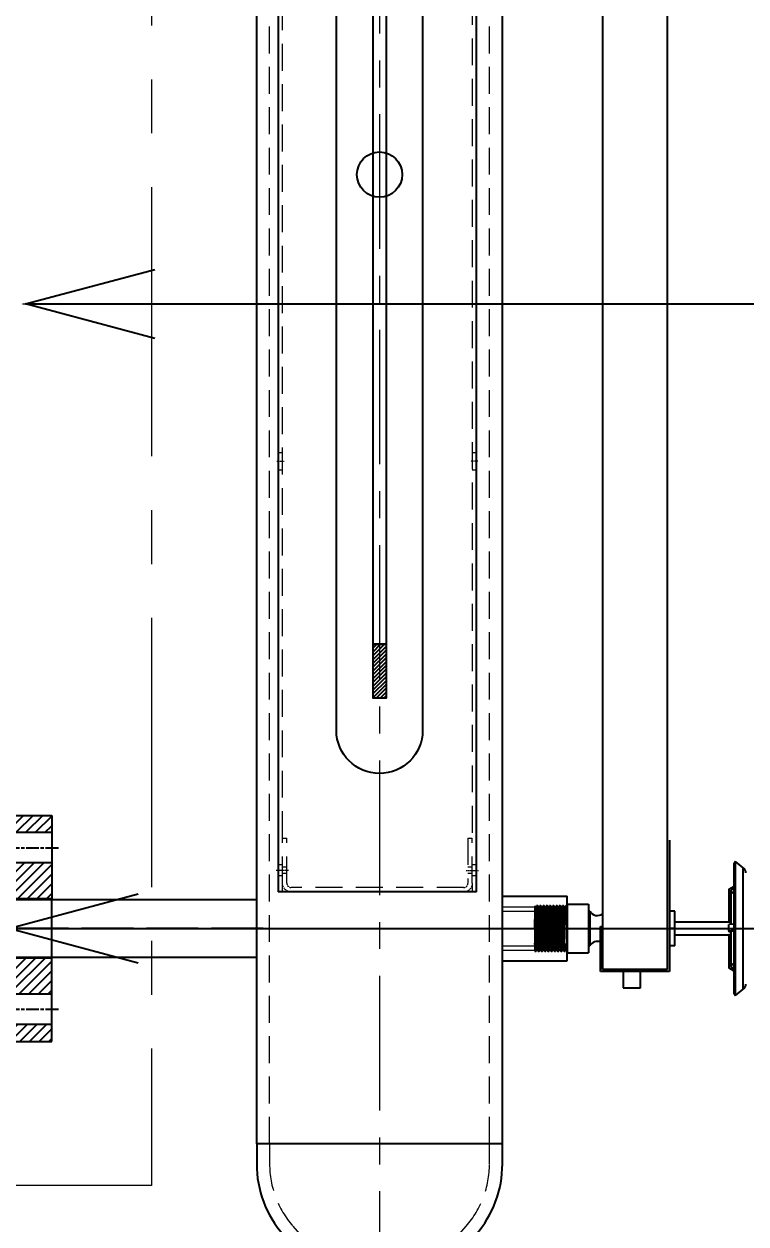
# Model space of a CAD drawing. Header units: millimetres. Extents: x -46397 to 283259, y -8690 to 23983.
# Drawn here: x 128844 to 129179, y 3131 to 3689 of the extents above; entities that cross this region are included whole.
import ezdxf
from ezdxf import colors
from ezdxf.entities.mleader import LeaderData, LeaderLine
from ezdxf.enums import TextEntityAlignment as Align
from ezdxf.math import Vec2, Vec3

# ---------------------------------------------------------------- set-up
doc = ezdxf.new("R2010")
doc.units = ezdxf.units.MM
for name, pattern in [('ACAD_ISO04W100', [30, 24, -3, 0, -3]), ('AM_ISO08W050', [18, 12, -1.5, 3, -1.5]), ('AM_ISO08W050x2', [9, 6, -0.75, 1.5, -0.75]), ('CENTER', [2, 1.25, -0.25, 0.25, -0.25]), ('HIDDEN', [0.375, 0.25, -0.125]), ('HIDDENX2', [0.75, 0.5, -0.25])]:
    doc.linetypes.add(name, pattern=pattern)
doc.layers.get('Defpoints').update_dxf_attribs({"lineweight": 0})
for name, color, linetype, lineweight in [('0-Dim', 7, 'Continuous', 0), ('AM_7', 4, 'AM_ISO08W050', 25), ('DUONGTAM', 1, 'CENTER', 0), ('Long_AM_Hidden', 4, 'HIDDEN', 9), ('Long_AM_Visible', 30, 'Continuous', 25), ('Long_Centerline', 1, 'CENTER', 9), ('net dut', 127, 'HIDDENX2', 9), ('PHANTOM 2', 8, 'Continuous', 0)]:
    doc.layers.add(name, color=color, linetype=linetype, lineweight=lineweight)
doc.layers.add('flashshoot', color=7, linetype='Continuous')
doc.styles.add('GHI CHÚ 1', font='isocp_IV25.ttf', dxfattribs={"width": 0.8})
doc.styles.add('Long_Text', font='isocp.shx', dxfattribs={"width": 0.7})
doc.styles.get("Standard").update_dxf_attribs({"font": 'isocp.shx', "width": 0.8})
doc.dimstyles.new('1-30SCALE', dxfattribs={"dimtxt": 75, "dimasz": 75, "dimexe": 37.5, "dimexo": 30, "dimgap": 30, "dimtad": 1, "dimtoh": 1, "dimdec": 0, "dimdsep": 46, "dimtxsty": 'GHI CHÚ 1', "dimcen": 0.09, "dimclrd": 256, "dimclre": 256, "dimclrt": 2, "dimadec": 0, "dimazin": 0, "dimtfac": 1, "dimtdec": 0, "dimtofl": 0, "dimtmove": 0, "dimatfit": 3, "dimfxl": 1, "dimlwd": 0, "dimlwe": 0, "dimarcsym": 0})

# ---------------------------------------------------------------- blocks, each defined once
blk = doc.blocks.new('43253523542')
h = blk.add_hatch()
h.set_pattern_fill('ANSI31', color=256, scale=10)
h.set_pattern_definition([(45, (-16046.8398, 46.5766), (-0.883883476, 0.883883476), [])])
h.paths.add_polyline_path([(45967.9, 12089.34), (45973.9, 12089.34), (45973.9, 12064.34), (45967.9, 12064.34)])
at = {"color": 0}
for p, q in [((45973.9, 12089.34, 0.59), (45967.9, 12089.34, 0.59)), ((45967.9, 12089.34, 0.59), (45973.9, 12089.34, 0.59)), ((45973.9, 12064.34, 0.59), (45967.9, 12064.34, 0.59))]:
    blk.add_line(p, q, dxfattribs=at)
at = {"color": 0, "elevation": 0.59}
for points in [[(45973.9, 12064.34), (45967.9, 12064.34), (45967.9, 13444.34), (45973.9, 13444.34)], [(45967.9, 12089.34), (45973.9, 12089.34), (45973.9, 12064.34), (45967.9, 12064.34)]]:
    blk.add_lwpolyline(points, close=True, dxfattribs=at)
blk = doc.blocks.new('DFDAFDFSDAFSDAF')
for p, q in [((54575.1, 32985.66), (54575.1, 32955.66)), ((54575.1, 32985.66), (54605.1, 32985.66)), ((54605.1, 32985.66), (54605.1, 32955.66)), ((54575.1, 32955.66), (54605.1, 32955.66))]:
    blk.add_line(p, q)
at = {"layer": 'net dut', "linetype": 'ByBlock', "lineweight": 5, "ltscale": 20}
for p, q in [((54575.1, 32980.66), (54605.1, 32980.66)), ((54575.1, 32978.66), (54605.1, 32978.66)), ((54575.1, 32962.66), (54605.1, 32962.66)), ((54575.1, 32960.66), (54605.1, 32960.66))]:
    blk.add_line(p, q, dxfattribs=at)
blk = doc.blocks.new('*U2574')
at = {"color": 1, "linetype": 'ACAD_ISO04W100'}
blk.add_line((0, 118), (0, -3), dxfattribs=at)
at = {"color": 2}
blk.add_lwpolyline([(13.35, 0), (13.35, 115), (-13.35, 115), (-13.35, 0)], close=True, dxfattribs=at)
blk = doc.blocks.new('*U2573')
h = blk.add_hatch()
h.set_pattern_fill('ANSI31', color=1, angle=-90)
h.set_pattern_definition([(315, (19, -13), (2.24506, 2.24506), [])])
h.paths.add_polyline_path([(13, 9.5), (13, 17.5), (-5, 17.5), (-5, 16), (-7, 16), (-7, 0.75), (13, 0.75)])
h.paths.add_polyline_path([(13, 31.5), (13, 39.5), (-5, 39.5), (-5, 31.5)])
h.paths.add_polyline_path([(-7, -26.75), (-7, -42), (-5, -42), (-5, -43.5), (13, -43.5), (13, -35.5), (13, -26.75)])
h.paths.add_polyline_path([(-5, -57.5), (-5, -65.5), (13, -65.5), (13, -57.5)])
for p, q in [((-5, 16), (-5, 39.5)), ((-5, 39.5), (13, 39.5)), ((13, 39.5), (13, 9.5)), ((13, 31.5), (-5, 31.5)), ((13, 17.5), (-5, 17.5)), ((-7, 0.75), (-7, 16)), ((-7, 16), (-5, 16)), ((13, 9.5), (13, 0.75)), ((13, 0.75), (-7, 0.75)), ((-7, 0.75), (-7, -26.75)), ((13, 0.75), (13, -26.75)), ((13, -26.75), (-7, -26.75)), ((-7, -26.75), (-7, -42)), ((13, -35.5), (13, -26.75)), ((13, -65.5), (13, -35.5)), ((-7, -42), (-5, -42)), ((-5, -42), (-5, -65.5)), ((13, -43.5), (-5, -43.5)), ((13, -57.5), (-5, -57.5)), ((-5, -65.5), (13, -65.5))]:
    blk.add_line(p, q)
at = {"layer": 'AM_7', "linetype": 'AM_ISO08W050x2'}
for p, q in [((-8, 24.5), (16, 24.5)), ((-8, -50.5), (16, -50.5))]:
    blk.add_line(p, q, dxfattribs=at)
at = {"layer": 'AM_7'}
blk.add_line((15.88, -13), (-10, -13), dxfattribs=at)
blk = doc.blocks.new('erdgcxvb')
at = {"xscale": -1, "rotation": 180}
blk.add_blockref('*U2573', (-135.95, -13), dxfattribs=at)
at = {"rotation": 270}
blk.add_blockref('*U2574', (-142.95, 0), dxfattribs=at)
blk = doc.blocks.new('U3089')
at = {"layer": 'Long_AM_Hidden', "ltscale": 50, "extrusion": (0, 1, 0)}
for p, q in [((-64, -1851.05, 0), (-64, -561.05, 0)), ((24, -561.05, 0), (24, -1851.05, 0)), ((-66, -1672.05, 0), (-64, -1672.05, 0)), ((24, -1672.05, 0), (26, -1672.05, 0)), ((-66, -1680.05, 0), (-64, -1680.05, 0)), ((24, -1680.05, 0), (26, -1680.05, 0)), ((-64, -1872.05, 0), (-64, -1851.05, 0)), ((-64, -1851.05, 0), (-62, -1851.05, 0)), ((-62, -1872.05, 0), (-62, -1851.05, 0)), ((22, -1851.05, 0), (22, -1872.05, 0)), ((22, -1851.05, 0), (24, -1851.05, 0)), ((24, -1872.05, 0), (24, -1851.05, 0)), ((-64, -1863.55, 0), (-66, -1863.55, 0)), ((-62, -1864.55, 0), (-64, -1864.55, 0)), ((24, -1864.55, 0), (22, -1864.55, 0)), ((26, -1863.55, 0), (24, -1863.55, 0)), ((-64, -1868.55, 0), (-66, -1868.55, 0)), ((-62, -1867.55, 0), (-64, -1867.55, 0)), ((24, -1867.55, 0), (22, -1867.55, 0)), ((26, -1868.55, 0), (24, -1868.55, 0)), ((-64, -1876.05, 0), (-64, -1872.05, 0)), ((20, -1874.05, 0), (-60, -1874.05, 0)), ((24, -1872.05, 0), (24, -1876.05, 0))]:
    blk.add_line(p, q, dxfattribs=at)
at = {"layer": 'Long_AM_Hidden', "ltscale": 3, "extrusion": (0, 0, -1)}
for centre, start, end in [((60, -1872.05, 0), 270, 0), ((-20, -1872.05, 0), 180, 270)]:
    blk.add_arc(centre, 4, start, end, dxfattribs=at)
at = {"layer": 'Long_AM_Hidden', "ltscale": 3}
for centre, start, end in [((-60, -1872.05, 0), 180, 270), ((20, -1872.05, 0), 270, 0)]:
    blk.add_arc(centre, 2, start, end, dxfattribs=at)
at = {"layer": 'Long_AM_Visible', "extrusion": (0, 1, 0)}
for p, q in [((-66, -536.05, 0), (-66, -1876.05, 0)), ((26, -1876.05, 0), (26, -536.05, 0)), ((-39.02, -1801.05, 0), (-39.02, -611.05, 0)), ((0.98, -611.05, 0), (0.98, -1801.05, 0)), ((-62, -1876.05, 0), (-66, -1876.05, 0)), ((22, -1876.05, 0), (-62, -1876.05, 0)), ((26, -1876.05, 0), (22, -1876.05, 0))]:
    blk.add_line(p, q, dxfattribs=at)
at = {"layer": 'Long_AM_Visible', "extrusion": (0, 0, -1)}
blk.add_arc((19.02, -1801.05, 0), 20, 180, 0, dxfattribs=at)
at = {"layer": 'Long_Centerline', "ltscale": 0.1}
for p, q in [((-66.6, -1676.05, 0), (-63.33, -1676.05, 0)), ((26.6, -1676.05, 0), (23.33, -1676.05, 0))]:
    blk.add_line(p, q, dxfattribs=at)
at = {"layer": 'Long_Centerline', "ltscale": 0.2}
for p, q in [((-61.21, -1866.05, 0), (-66.94, -1866.05, 0)), ((21.21, -1866.05, 0), (26.94, -1866.05, 0))]:
    blk.add_line(p, q, dxfattribs=at)
blk = doc.blocks.new('12319823 dasdasd')
at = {"layer": 'Long_AM_Hidden', "ltscale": 50}
for p, q in [((10731.04, 16704.03), (10731.04, 18282.03)), ((10833.04, 16704.03), (10833.04, 18282.03))]:
    blk.add_line(p, q, dxfattribs=at)
for points in [[(10731.04, 16704.03), (10731.04, 16694.72, 0.18087), (10741.84, 16665.85), (10757.3, 16648.07, -0.18087), (10771.04, 16611.33), (10771.04, 16602.03)], [(10793.04, 16602.03), (10793.04, 16611.33, -0.18087), (10806.78, 16648.07), (10822.24, 16665.85, 0.18087), (10833.04, 16694.72), (10833.04, 16704.03)]]:
    blk.add_lwpolyline(points, format="xyb", dxfattribs=at)
at = {"layer": 'Long_AM_Visible'}
for p, q in [((10725.04, 16704.03), (10725.04, 18282.03)), ((10839.04, 16704.03), (10839.04, 18282.03)), ((10885.54, 18223.02), (10885.54, 16785.03, 0.73)), ((10915.54, 18223.02), (10915.54, 16785.03, 0.73)), ((10915.54, 16845.03, 0.73), (10915.54, 16785.03, 0.73)), ((10916.54, 16845.03, 0.73), (10916.54, 16784.03, 0.73)), ((10947.18, 16835.15, 0.73), (10946.54, 16834.38, 0.73)), ((10946.54, 16773.67, 0.73), (10946.54, 16834.38, 0.73)), ((10950.77, 16832.14, 0.73), (10947.18, 16835.15, 0.73)), ((10947.18, 16772.9, 0.73), (10947.18, 16835.15, 0.73)), ((10950.77, 16775.91, 0.73), (10950.77, 16832.14, 0.73)), ((10944.04, 16822.22, 0.73), (10946.54, 16823.76, 0.73)), ((10944.04, 16822.22, 0.73), (10944.04, 16807.03, 0.73)), ((10946.54, 16822.69, 0.73), (10945.04, 16821.77, 0.73)), ((10945.04, 16821.77, 0.73), (10945.04, 16807.03, 0.73)), ((10945.04, 16820.32, 0.73), (10946.54, 16821.24, 0.73)), ((10855.41, 16814.53, 0.73), (10854.91, 16814.53, 0.73)), ((10856.91, 16814.53, 0.73), (10856.41, 16814.53, 0.73)), ((10858.41, 16814.53, 0.73), (10857.91, 16814.53, 0.73)), ((10859.91, 16814.53, 0.73), (10859.41, 16814.53, 0.73)), ((10861.41, 16814.53, 0.73), (10860.91, 16814.53, 0.73)), ((10862.91, 16814.53, 0.73), (10862.41, 16814.53, 0.73)), ((10864.41, 16814.53, 0.73), (10863.91, 16814.53, 0.73)), ((10865.91, 16814.53, 0.73), (10865.41, 16814.53, 0.73)), ((10867.41, 16814.53, 0.73), (10866.91, 16814.53, 0.73)), ((10869.04, 16814.53, 0.73), (10868.41, 16814.53, 0.73)), ((10869.04, 16815.28, 0.73), (10879.04, 16815.28, 0.73)), ((10869.04, 16815.28, 0.73), (10869.04, 16804.03, 0.73)), ((10879.04, 16815.28, 0.73), (10879.04, 16804.03, 0.73)), ((10879.58, 16812.03, 0.73), (10879.04, 16812.03, 0.73)), ((10879.58, 16812.03, 0.73), (10879.58, 16796.03, 0.73)), ((10919.04, 16812.03, 0.73), (10916.54, 16812.03, 0.73)), ((10919.04, 16804.03, 0.73), (10919.04, 16812.03, 0.73)), ((10869.04, 16804.03, 0.73), (10879.04, 16804.03, 0.73)), ((10869.04, 16804.03, 0.73), (10869.04, 16792.78, 0.73)), ((10879.04, 16804.03, 0.73), (10879.04, 16792.78, 0.73)), ((10884.54, 16805.03, 0.73), (10885.54, 16805.03, 0.73)), ((10884.54, 16784.03, 0.73), (10884.54, 16805.03, 0.73)), ((10885.54, 16785.03, 0.73), (10885.54, 16805.03, 0.73)), ((10919.04, 16804.03, 0.73), (10916.54, 16804.03, 0.73)), ((10944.04, 16807.03, 0.73), (10919.04, 16807.03, 0.73)), ((10919.04, 16796.03, 0.73), (10919.04, 16804.03, 0.73)), ((10945.04, 16807.03, 0.73), (10944.04, 16807.03, 0.73)), ((10946.54, 16805.98, 0.73), (10944.04, 16805.94, 0.73)), ((10944.04, 16802.94, 0.73), (10944.04, 16805.94, 0.73)), ((10944.04, 16802.94, 0.73), (10946.54, 16802.98, 0.73)), ((10944.04, 16802.94, 0.73), (10944.04, 16802.53, 0.73)), ((10945.04, 16802.53, 0.73), (10944.04, 16802.53, 0.73)), ((10945.04, 16807.03, 0.73), (10945.04, 16805.97, 0.73)), ((10946.54, 16802.95, 0.73), (10945.04, 16802.93, 0.73)), ((10945.04, 16802.93, 0.73), (10945.04, 16802.53, 0.73)), ((10945.04, 16802.53, 0.73), (10945.04, 16801.03, 0.73)), ((10854.35, 16796.6, 0.73), (10854.04, 16797.15, 0.73)), ((10854.04, 16796.6, 0.73), (10854.04, 16797.15, 0.73)), ((10919.04, 16801.03, 0.73), (10944.04, 16801.03, 0.73)), ((10945.04, 16801.03, 0.73), (10944.04, 16801.03, 0.73)), ((10944.04, 16801.03, 0.73), (10944.04, 16785.83, 0.73)), ((10945.04, 16801.03, 0.73), (10945.04, 16786.29, 0.73)), ((10854.04, 16796.6, 0.73), (10854.35, 16796.6, 0.73)), ((10854.04, 16796.6, 0.73), (10854.04, 16793.53, 0.73)), ((10854.04, 16793.53, 0.73), (10854.66, 16793.53, 0.73)), ((10855.66, 16793.53, 0.73), (10856.16, 16793.53, 0.73)), ((10857.16, 16793.53, 0.73), (10857.66, 16793.53, 0.73)), ((10858.66, 16793.53, 0.73), (10859.16, 16793.53, 0.73)), ((10860.16, 16793.53, 0.73), (10860.66, 16793.53, 0.73)), ((10861.66, 16793.53, 0.73), (10862.16, 16793.53, 0.73)), ((10863.16, 16793.53, 0.73), (10863.66, 16793.53, 0.73)), ((10864.66, 16793.53, 0.73), (10865.16, 16793.53, 0.73)), ((10866.16, 16793.53, 0.73), (10866.66, 16793.53, 0.73)), ((10867.66, 16793.53, 0.73), (10868.16, 16793.53, 0.73)), ((10869.04, 16796.6, 0.73), (10868.35, 16796.6, 0.73)), ((10869.04, 16792.78, 0.73), (10879.04, 16792.78, 0.73)), ((10879.04, 16796.03, 0.73), (10879.58, 16796.03, 0.73)), ((10919.04, 16796.03, 0.73), (10916.54, 16796.03, 0.73)), ((10946.54, 16784.29, 0.73), (10944.04, 16785.83, 0.73)), ((10946.54, 16786.81, 0.73), (10945.04, 16787.73, 0.73)), ((10945.04, 16786.29, 0.73), (10946.54, 16785.36, 0.73)), ((10916.54, 16784.03, 0.73), (10884.54, 16784.03, 0.73)), ((10915.54, 16785.03, 0.73), (10885.54, 16785.03, 0.73)), ((10895.04, 16784.03, 0.73), (10895.04, 16776.53, 0.73)), ((10903.04, 16776.53, 0.73), (10903.04, 16784.03, 0.73)), ((10895.04, 16776.53, 0.73), (10899.04, 16776.53, 0.73)), ((10899.04, 16776.53, 0.73), (10903.04, 16776.53, 0.73)), ((10947.18, 16772.9, 0.73), (10950.77, 16775.91, 0.73)), ((10946.54, 16773.67, 0.73), (10947.18, 16772.9, 0.73)), ((10839.04, 16704.03), (10725.04, 16704.03)), ((10839.04, 16704.03), (10725.04, 16704.03))]:
    blk.add_line(p, q, dxfattribs=at)
for points in [[(10725.04, 16704.03), (10725.04, 16694.72, 0.18087), (10737.31, 16661.92), (10752.77, 16644.14, -0.18087), (10765.04, 16611.33), (10765.04, 16602.03)], [(10799.04, 16602.03), (10799.04, 16611.33, -0.18087), (10811.31, 16644.14), (10826.77, 16661.92, 0.18087), (10839.04, 16694.72), (10839.04, 16704.03)]]:
    blk.add_lwpolyline(points, format="xyb", dxfattribs=at)
blk.add_circle((10782.04, 17154.03), 10.5, dxfattribs=at)
for centre, radius, start, end in [((10949.28, 16829.83, 0.73), 2.75, 0, 57.1676), ((10883.04, 16814.03, 0.73), 4, 210, 308.6822), ((10883.04, 16794.03, 0.73), 4, 67.9757, 150), ((10949.28, 16778.22, 0.73), 2.75, 302.8324, 0)]:
    blk.add_arc(centre, radius, start, end, dxfattribs=at)
for points, knots in [([(10854.04, 16814.14), (10854.04, 16814.16), (10854.04, 16814.27), (10854.04, 16813.38), (10854.04, 16811.43), (10854.04, 16808.66), (10854.04, 16806.04), (10854.04, 16804.5), (10854.04, 16804.03)], [0, 0, 0, 0, 0.064995, 0.284855, 0.49604, 0.707397, 0.910248, 1, 1, 1, 1]), ([(10854.41, 16813.29), (10854.34, 16813.49), (10854.22, 16813.78), (10854.11, 16814.06), (10854.07, 16814.15)], [0, 0, 0, 0, 0.690665, 1, 1, 1, 1]), ([(10854.35, 16796.6), (10854.37, 16797.29), (10854.41, 16798.69), (10854.48, 16801.28), (10854.54, 16804.02), (10854.6, 16806.77), (10854.67, 16809.34), (10854.73, 16811.54), (10854.79, 16813.22), (10854.85, 16814.32), (10854.89, 16814.46), (10854.91, 16814.53)], [0, 0, 0, 0, 0.110471, 0.222862, 0.333332, 0.443804, 0.556195, 0.666666, 0.777138, 0.889529, 1, 1, 1, 1]), ([(10854.9, 16814.51), (10854.82, 16814.3), (10854.65, 16813.88), (10854.48, 16813.47), (10854.4, 16813.26)], [0, 0, 0, 0, 0.5000409, 1, 1, 1, 1]), ([(10854.66, 16793.53), (10854.68, 16793.59), (10854.73, 16793.73), (10854.79, 16794.84), (10854.85, 16796.51), (10854.91, 16798.72), (10854.98, 16801.28), (10855.04, 16804.03), (10855.1, 16806.77), (10855.17, 16809.34), (10855.23, 16811.53), (10855.29, 16813.23), (10855.35, 16814.25), (10855.4, 16814.64), (10855.42, 16814.48), (10855.43, 16814.45)], [0, 0, 0, 0, 0.081414, 0.164242, 0.245656, 0.32707, 0.409899, 0.491312, 0.572725, 0.655554, 0.736968, 0.818382, 0.90121, 0.982624, 1, 1, 1, 1]), ([(10855.91, 16813.29), (10855.84, 16813.49), (10855.67, 16813.9), (10855.51, 16814.3), (10855.43, 16814.51)], [0, 0, 0, 0, 0.4852458, 1, 1, 1, 1]), ([(10855.65, 16793.6), (10855.66, 16793.57), (10855.68, 16793.41), (10855.73, 16793.8), (10855.79, 16794.82), (10855.85, 16796.52), (10855.91, 16798.71), (10855.98, 16801.28), (10856.04, 16804.03), (10856.1, 16806.77), (10856.17, 16809.34), (10856.23, 16811.54), (10856.29, 16813.22), (10856.35, 16814.32), (10856.39, 16814.46), (10856.41, 16814.53)], [0, 0, 0, 0, 0.017079, 0.098517, 0.181371, 0.26281, 0.344248, 0.427102, 0.508539, 0.589978, 0.672831, 0.754269, 0.835708, 0.918562, 1, 1, 1, 1]), ([(10856.4, 16814.51), (10856.32, 16814.3), (10856.15, 16813.88), (10855.98, 16813.47), (10855.9, 16813.26)], [0, 0, 0, 0, 0.500041, 1, 1, 1, 1]), ([(10856.16, 16793.53), (10856.18, 16793.59), (10856.23, 16793.73), (10856.29, 16794.84), (10856.35, 16796.51), (10856.41, 16798.72), (10856.48, 16801.28), (10856.54, 16804.03), (10856.6, 16806.77), (10856.67, 16809.34), (10856.73, 16811.53), (10856.79, 16813.23), (10856.85, 16814.25), (10856.9, 16814.64), (10856.92, 16814.48), (10856.93, 16814.45)], [0, 0, 0, 0, 0.081419, 0.164252, 0.245671, 0.32709, 0.409924, 0.491342, 0.572761, 0.655594, 0.737013, 0.818432, 0.901266, 0.982684, 1, 1, 1, 1]), ([(10857.41, 16813.29), (10857.34, 16813.49), (10857.17, 16813.9), (10857.01, 16814.3), (10856.93, 16814.51)], [0, 0, 0, 0, 0.4852698, 1, 1, 1, 1]), ([(10857.15, 16793.6), (10857.16, 16793.57), (10857.18, 16793.41), (10857.23, 16793.8), (10857.29, 16794.82), (10857.35, 16796.52), (10857.41, 16798.71), (10857.48, 16801.28), (10857.54, 16804.03), (10857.6, 16806.77), (10857.67, 16809.34), (10857.73, 16811.54), (10857.79, 16813.22), (10857.85, 16814.32), (10857.89, 16814.46), (10857.91, 16814.53)], [0, 0, 0, 0, 0.017079, 0.098517, 0.181371, 0.26281, 0.344248, 0.427102, 0.508539, 0.589978, 0.672831, 0.754269, 0.835708, 0.918562, 1, 1, 1, 1]), ([(10857.9, 16814.51), (10857.82, 16814.3), (10857.65, 16813.88), (10857.48, 16813.47), (10857.4, 16813.26)], [0, 0, 0, 0, 0.500041, 1, 1, 1, 1]), ([(10857.66, 16793.53), (10857.68, 16793.59), (10857.73, 16793.73), (10857.79, 16794.84), (10857.85, 16796.51), (10857.91, 16798.72), (10857.98, 16801.28), (10858.04, 16804.03), (10858.1, 16806.77), (10858.17, 16809.34), (10858.23, 16811.53), (10858.29, 16813.23), (10858.35, 16814.25), (10858.4, 16814.64), (10858.42, 16814.48), (10858.43, 16814.45)], [0, 0, 0, 0, 0.081429, 0.164272, 0.245701, 0.32713, 0.409973, 0.491401, 0.57283, 0.655674, 0.737102, 0.818531, 0.901375, 0.982803, 1, 1, 1, 1]), ([(10858.91, 16813.29), (10858.84, 16813.49), (10858.67, 16813.9), (10858.51, 16814.3), (10858.43, 16814.51)], [0, 0, 0, 0, 0.485368, 1, 1, 1, 1]), ([(10858.65, 16793.6), (10858.66, 16793.57), (10858.68, 16793.41), (10858.73, 16793.8), (10858.79, 16794.82), (10858.85, 16796.52), (10858.91, 16798.71), (10858.98, 16801.28), (10859.04, 16804.03), (10859.1, 16806.77), (10859.17, 16809.34), (10859.23, 16811.54), (10859.29, 16813.22), (10859.35, 16814.32), (10859.39, 16814.46), (10859.41, 16814.53)], [0, 0, 0, 0, 0.017079, 0.098517, 0.181371, 0.26281, 0.344248, 0.427102, 0.508539, 0.589978, 0.672831, 0.754269, 0.835708, 0.918562, 1, 1, 1, 1]), ([(10859.4, 16814.51), (10859.32, 16814.3), (10859.15, 16813.88), (10858.98, 16813.47), (10858.9, 16813.26)], [0, 0, 0, 0, 0.500041, 1, 1, 1, 1]), ([(10859.16, 16793.53), (10859.18, 16793.59), (10859.23, 16793.73), (10859.29, 16794.84), (10859.35, 16796.51), (10859.41, 16798.72), (10859.48, 16801.28), (10859.54, 16804.03), (10859.6, 16806.77), (10859.67, 16809.34), (10859.73, 16811.53), (10859.79, 16813.23), (10859.85, 16814.25), (10859.9, 16814.64), (10859.92, 16814.48), (10859.93, 16814.45)], [0, 0, 0, 0, 0.081429, 0.164273, 0.245702, 0.327131, 0.409975, 0.491403, 0.572832, 0.655676, 0.737105, 0.818534, 0.901378, 0.982807, 1, 1, 1, 1]), ([(10860.41, 16813.29), (10860.34, 16813.49), (10860.17, 16813.9), (10860.01, 16814.3), (10859.93, 16814.51)], [0, 0, 0, 0, 0.485394, 1, 1, 1, 1]), ([(10860.15, 16793.6), (10860.16, 16793.57), (10860.18, 16793.41), (10860.23, 16793.8), (10860.29, 16794.82), (10860.35, 16796.52), (10860.41, 16798.71), (10860.48, 16801.28), (10860.54, 16804.03), (10860.6, 16806.77), (10860.67, 16809.34), (10860.73, 16811.54), (10860.79, 16813.22), (10860.85, 16814.32), (10860.89, 16814.46), (10860.91, 16814.53)], [0, 0, 0, 0, 0.017079, 0.098517, 0.181371, 0.26281, 0.344248, 0.427102, 0.508539, 0.589978, 0.672831, 0.754269, 0.835708, 0.918562, 1, 1, 1, 1]), ([(10860.9, 16814.51), (10860.82, 16814.3), (10860.65, 16813.88), (10860.48, 16813.47), (10860.4, 16813.26)], [0, 0, 0, 0, 0.500041, 1, 1, 1, 1]), ([(10860.66, 16793.53), (10860.68, 16793.59), (10860.73, 16793.73), (10860.79, 16794.84), (10860.85, 16796.51), (10860.91, 16798.72), (10860.98, 16801.28), (10861.04, 16804.03), (10861.1, 16806.77), (10861.17, 16809.34), (10861.23, 16811.53), (10861.29, 16813.23), (10861.35, 16814.25), (10861.4, 16814.64), (10861.42, 16814.48), (10861.43, 16814.45)], [0, 0, 0, 0, 0.081401, 0.164217, 0.245619, 0.32702, 0.409836, 0.491237, 0.572638, 0.655454, 0.736856, 0.818257, 0.901073, 0.982475, 1, 1, 1, 1]), ([(10861.91, 16813.29), (10861.84, 16813.49), (10861.67, 16813.9), (10861.51, 16814.3), (10861.43, 16814.51)], [0, 0, 0, 0, 0.485185, 1, 1, 1, 1]), ([(10861.65, 16793.6), (10861.66, 16793.57), (10861.68, 16793.41), (10861.73, 16793.8), (10861.79, 16794.82), (10861.85, 16796.52), (10861.91, 16798.71), (10861.98, 16801.28), (10862.04, 16804.03), (10862.1, 16806.77), (10862.17, 16809.34), (10862.23, 16811.54), (10862.29, 16813.22), (10862.35, 16814.32), (10862.39, 16814.46), (10862.41, 16814.53)], [0, 0, 0, 0, 0.017079, 0.098517, 0.181371, 0.26281, 0.344248, 0.427102, 0.508539, 0.589978, 0.672831, 0.754269, 0.835708, 0.918562, 1, 1, 1, 1]), ([(10862.4, 16814.51), (10862.32, 16814.3), (10862.15, 16813.88), (10861.98, 16813.47), (10861.9, 16813.26)], [0, 0, 0, 0, 0.500041, 1, 1, 1, 1]), ([(10862.16, 16793.53), (10862.18, 16793.59), (10862.23, 16793.73), (10862.29, 16794.84), (10862.35, 16796.51), (10862.41, 16798.72), (10862.48, 16801.28), (10862.54, 16804.03), (10862.6, 16806.77), (10862.67, 16809.34), (10862.73, 16811.53), (10862.79, 16813.23), (10862.85, 16814.25), (10862.9, 16814.64), (10862.92, 16814.48), (10862.93, 16814.45)], [0, 0, 0, 0, 0.08136, 0.164135, 0.245496, 0.326856, 0.40963, 0.49099, 0.572351, 0.655125, 0.736485, 0.817846, 0.900621, 0.981981, 1, 1, 1, 1]), ([(10863.41, 16813.29), (10863.34, 16813.49), (10863.17, 16813.89), (10863.01, 16814.3), (10862.93, 16814.51)], [0, 0, 0, 0, 0.484782, 1, 1, 1, 1]), ([(10863.15, 16793.6), (10863.16, 16793.57), (10863.18, 16793.41), (10863.23, 16793.8), (10863.29, 16794.82), (10863.35, 16796.52), (10863.41, 16798.71), (10863.48, 16801.28), (10863.54, 16804.03), (10863.6, 16806.77), (10863.67, 16809.34), (10863.73, 16811.54), (10863.79, 16813.21), (10863.85, 16814.26), (10863.89, 16814.39), (10863.9, 16814.45)], [0, 0, 0, 0, 0.017376, 0.100229, 0.184522, 0.267376, 0.350229, 0.434523, 0.517375, 0.600229, 0.684522, 0.767375, 0.850229, 0.934522, 1, 1, 1, 1]), ([(10863.9, 16814.51), (10863.82, 16814.3), (10863.65, 16813.88), (10863.48, 16813.47), (10863.4, 16813.26)], [0, 0, 0, 0, 0.500041, 1, 1, 1, 1]), ([(10863.66, 16793.53), (10863.68, 16793.59), (10863.73, 16793.73), (10863.79, 16794.84), (10863.85, 16796.51), (10863.91, 16798.72), (10863.98, 16801.28), (10864.04, 16804.03), (10864.1, 16806.77), (10864.17, 16809.34), (10864.23, 16811.53), (10864.29, 16813.23), (10864.35, 16814.25), (10864.4, 16814.64), (10864.42, 16814.48), (10864.43, 16814.45)], [0, 0, 0, 0, 0.081367, 0.164149, 0.245516, 0.326884, 0.409665, 0.491032, 0.572399, 0.655181, 0.736548, 0.817916, 0.900697, 0.982065, 1, 1, 1, 1]), ([(10864.91, 16813.29), (10864.84, 16813.49), (10864.67, 16813.89), (10864.51, 16814.3), (10864.43, 16814.51)], [0, 0, 0, 0, 0.484809, 1, 1, 1, 1]), ([(10864.65, 16793.6), (10864.66, 16793.57), (10864.68, 16793.41), (10864.73, 16793.8), (10864.79, 16794.82), (10864.85, 16796.52), (10864.91, 16798.71), (10864.98, 16801.28), (10865.04, 16804.03), (10865.1, 16806.77), (10865.17, 16809.34), (10865.23, 16811.54), (10865.29, 16813.22), (10865.35, 16814.32), (10865.39, 16814.46), (10865.41, 16814.53)], [0, 0, 0, 0, 0.017079, 0.098517, 0.181371, 0.26281, 0.344248, 0.427102, 0.508539, 0.589978, 0.672831, 0.754269, 0.835708, 0.918562, 1, 1, 1, 1]), ([(10865.4, 16814.51), (10865.32, 16814.3), (10865.15, 16813.88), (10864.98, 16813.47), (10864.9, 16813.26)], [0, 0, 0, 0, 0.500041, 1, 1, 1, 1]), ([(10865.16, 16793.53), (10865.18, 16793.59), (10865.23, 16793.73), (10865.29, 16794.84), (10865.35, 16796.51), (10865.41, 16798.72), (10865.48, 16801.28), (10865.54, 16804.03), (10865.6, 16806.77), (10865.67, 16809.34), (10865.73, 16811.53), (10865.79, 16813.23), (10865.85, 16814.25), (10865.9, 16814.64), (10865.92, 16814.48), (10865.93, 16814.45)], [0, 0, 0, 0, 0.081403, 0.16422, 0.245623, 0.327025, 0.409842, 0.491244, 0.572647, 0.655464, 0.736867, 0.81827, 0.901087, 0.982489, 1, 1, 1, 1]), ([(10866.41, 16813.29), (10866.34, 16813.49), (10866.17, 16813.9), (10866.01, 16814.3), (10865.93, 16814.51)], [0, 0, 0, 0, 0.485171, 1, 1, 1, 1]), ([(10866.15, 16793.6), (10866.16, 16793.57), (10866.18, 16793.41), (10866.23, 16793.8), (10866.29, 16794.82), (10866.35, 16796.52), (10866.41, 16798.71), (10866.48, 16801.28), (10866.54, 16804.03), (10866.6, 16806.77), (10866.67, 16809.34), (10866.73, 16811.54), (10866.79, 16813.22), (10866.85, 16814.32), (10866.89, 16814.46), (10866.91, 16814.53)], [0, 0, 0, 0, 0.017079, 0.098517, 0.181371, 0.26281, 0.344248, 0.427102, 0.508539, 0.589978, 0.672831, 0.754269, 0.835708, 0.918562, 1, 1, 1, 1]), ([(10866.9, 16814.51), (10866.82, 16814.3), (10866.65, 16813.88), (10866.48, 16813.47), (10866.4, 16813.26)], [0, 0, 0, 0, 0.500041, 1, 1, 1, 1]), ([(10866.66, 16793.53), (10866.68, 16793.59), (10866.73, 16793.73), (10866.79, 16794.84), (10866.85, 16796.51), (10866.91, 16798.72), (10866.98, 16801.28), (10867.04, 16804.03), (10867.1, 16806.77), (10867.17, 16809.34), (10867.23, 16811.53), (10867.29, 16813.23), (10867.35, 16814.25), (10867.4, 16814.64), (10867.42, 16814.48), (10867.43, 16814.45)], [0, 0, 0, 0, 0.081418, 0.164251, 0.245669, 0.327087, 0.40992, 0.491337, 0.572755, 0.655588, 0.737006, 0.818425, 0.901258, 0.982676, 1, 1, 1, 1]), ([(10867.91, 16813.29), (10867.84, 16813.49), (10867.67, 16813.9), (10867.51, 16814.3), (10867.43, 16814.51)], [0, 0, 0, 0, 0.48532, 1, 1, 1, 1]), ([(10867.65, 16793.6), (10867.66, 16793.57), (10867.68, 16793.41), (10867.73, 16793.8), (10867.79, 16794.82), (10867.85, 16796.52), (10867.91, 16798.71), (10867.98, 16801.28), (10868.04, 16804.03), (10868.1, 16806.77), (10868.17, 16809.34), (10868.23, 16811.54), (10868.29, 16813.21), (10868.35, 16814.26), (10868.39, 16814.39), (10868.4, 16814.45)], [0, 0, 0, 0, 0.017376, 0.100229, 0.184522, 0.267376, 0.350229, 0.434523, 0.517375, 0.600229, 0.684522, 0.767375, 0.850229, 0.934522, 1, 1, 1, 1]), ([(10868.4, 16814.51), (10868.32, 16814.3), (10868.15, 16813.88), (10867.98, 16813.47), (10867.9, 16813.26)], [0, 0, 0, 0, 0.500041, 1, 1, 1, 1]), ([(10854.04, 16804.03), (10854.06, 16804.83), (10854.1, 16806.45), (10854.17, 16808.7), (10854.23, 16810.64), (10854.29, 16812.12), (10854.35, 16813.03), (10854.38, 16813.15), (10854.4, 16813.2)], [0, 0, 0, 0, 0.172333, 0.3476615, 0.5199929, 0.6923259, 0.8676529, 1, 1, 1, 1]), ([(10855.18, 16794.85), (10855.19, 16794.9), (10855.23, 16795.02), (10855.29, 16795.93), (10855.35, 16797.41), (10855.41, 16799.35), (10855.48, 16801.6), (10855.54, 16804.03), (10855.6, 16806.45), (10855.67, 16808.7), (10855.73, 16810.64), (10855.79, 16812.12), (10855.85, 16813.03), (10855.88, 16813.15), (10855.9, 16813.2)], [0, 0, 0, 0, 0.065796, 0.153495, 0.239696, 0.325897, 0.413597, 0.499797, 0.585999, 0.673699, 0.759899, 0.846101, 0.9338, 1, 1, 1, 1]), ([(10856.68, 16794.85), (10856.69, 16794.9), (10856.73, 16795.02), (10856.79, 16795.94), (10856.85, 16797.41), (10856.91, 16799.35), (10856.98, 16801.6), (10857.04, 16804.03), (10857.1, 16806.45), (10857.17, 16808.7), (10857.23, 16810.64), (10857.29, 16812.12), (10857.35, 16813.03), (10857.38, 16813.15), (10857.4, 16813.2)], [0, 0, 0, 0, 0.065254, 0.153004, 0.239255, 0.325506, 0.413256, 0.499507, 0.585758, 0.673509, 0.75976, 0.846011, 0.933761, 1, 1, 1, 1]), ([(10858.18, 16794.85), (10858.19, 16794.9), (10858.23, 16795.02), (10858.29, 16795.94), (10858.35, 16797.41), (10858.41, 16799.35), (10858.48, 16801.6), (10858.54, 16804.03), (10858.6, 16806.45), (10858.67, 16808.7), (10858.73, 16810.64), (10858.79, 16812.12), (10858.85, 16813.03), (10858.88, 16813.15), (10858.9, 16813.2)], [0, 0, 0, 0, 0.065219, 0.152972, 0.239227, 0.32548, 0.413234, 0.499488, 0.585743, 0.673497, 0.759751, 0.846005, 0.933759, 1, 1, 1, 1]), ([(10859.68, 16794.85), (10859.69, 16794.9), (10859.73, 16795.02), (10859.79, 16795.93), (10859.85, 16797.41), (10859.91, 16799.35), (10859.98, 16801.6), (10860.04, 16804.03), (10860.1, 16806.45), (10860.17, 16808.7), (10860.23, 16810.64), (10860.29, 16812.12), (10860.35, 16813.03), (10860.38, 16813.15), (10860.4, 16813.2)], [0, 0, 0, 0, 0.065618, 0.153334, 0.239552, 0.325769, 0.413485, 0.499702, 0.58592, 0.673636, 0.759853, 0.846071, 0.933787, 1, 1, 1, 1]), ([(10861.18, 16794.85), (10861.19, 16794.9), (10861.23, 16795.02), (10861.29, 16795.93), (10861.35, 16797.41), (10861.41, 16799.35), (10861.48, 16801.6), (10861.54, 16804.03), (10861.6, 16806.45), (10861.67, 16808.7), (10861.73, 16810.64), (10861.79, 16812.12), (10861.85, 16813.03), (10861.88, 16813.15), (10861.9, 16813.2)], [0, 0, 0, 0, 0.065926, 0.153613, 0.239802, 0.325991, 0.413678, 0.499867, 0.586056, 0.673744, 0.759932, 0.846122, 0.933809, 1, 1, 1, 1]), ([(10862.68, 16794.85), (10862.69, 16794.9), (10862.73, 16795.02), (10862.79, 16795.93), (10862.85, 16797.41), (10862.91, 16799.35), (10862.98, 16801.6), (10863.04, 16804.03), (10863.1, 16806.45), (10863.17, 16808.7), (10863.23, 16810.64), (10863.29, 16812.12), (10863.35, 16813.03), (10863.38, 16813.15), (10863.4, 16813.2)], [0, 0, 0, 0, 0.0658049, 0.1535031, 0.2397037, 0.3259035, 0.4136025, 0.499802, 0.5860027, 0.6737016, 0.7599014, 0.8461021, 0.9338002, 1, 1, 1, 1]), ([(10864.18, 16794.85), (10864.19, 16794.9), (10864.23, 16795.02), (10864.29, 16795.93), (10864.35, 16797.41), (10864.41, 16799.35), (10864.48, 16801.6), (10864.54, 16804.03), (10864.6, 16806.45), (10864.67, 16808.7), (10864.73, 16810.64), (10864.79, 16812.12), (10864.85, 16813.03), (10864.88, 16813.15), (10864.9, 16813.2)], [0, 0, 0, 0, 0.065857, 0.153551, 0.239746, 0.325941, 0.413635, 0.49983, 0.586026, 0.67372, 0.759915, 0.846111, 0.933804, 1, 1, 1, 1]), ([(10865.68, 16794.85), (10865.69, 16794.9), (10865.73, 16795.02), (10865.79, 16795.93), (10865.85, 16797.41), (10865.91, 16799.35), (10865.98, 16801.6), (10866.04, 16804.03), (10866.1, 16806.45), (10866.17, 16808.7), (10866.23, 16810.64), (10866.29, 16812.12), (10866.35, 16813.03), (10866.38, 16813.15), (10866.4, 16813.2)], [0, 0, 0, 0, 0.065971, 0.153654, 0.239839, 0.326024, 0.413707, 0.499891, 0.586076, 0.67376, 0.759944, 0.846129, 0.933812, 1, 1, 1, 1]), ([(10867.18, 16794.85), (10867.19, 16794.9), (10867.23, 16795.02), (10867.29, 16795.93), (10867.35, 16797.41), (10867.41, 16799.35), (10867.48, 16801.6), (10867.54, 16804.03), (10867.6, 16806.45), (10867.67, 16808.7), (10867.73, 16810.64), (10867.79, 16812.12), (10867.85, 16813.03), (10867.88, 16813.15), (10867.9, 16813.2)], [0, 0, 0, 0, 0.065972, 0.153654, 0.239839, 0.326024, 0.413707, 0.499891, 0.586077, 0.67376, 0.759944, 0.84613, 0.933812, 1, 1, 1, 1]), ([(10854.04, 16804.03), (10854.04, 16803.05), (10854.04, 16801.09), (10854.04, 16798.75), (10854.04, 16797.57), (10854.04, 16797.15)], [0, 0, 0, 0, 0.392523, 0.785049, 1, 1, 1, 1]), ([(10854.68, 16793.54), (10854.76, 16793.75), (10854.93, 16794.17), (10855.09, 16794.58), (10855.18, 16794.79)], [0, 0, 0, 0, 0.50004, 1, 1, 1, 1]), ([(10855.16, 16794.76), (10855.24, 16794.56), (10855.41, 16794.16), (10855.57, 16793.75), (10855.65, 16793.54)], [0, 0, 0, 0, 0.485535, 1, 1, 1, 1]), ([(10856.18, 16793.54), (10856.26, 16793.75), (10856.43, 16794.17), (10856.6, 16794.59), (10856.68, 16794.79)], [0, 0, 0, 0, 0.500037, 1, 1, 1, 1]), ([(10856.66, 16794.76), (10856.74, 16794.56), (10856.91, 16794.16), (10857.07, 16793.75), (10857.15, 16793.54)], [0, 0, 0, 0, 0.485535, 1, 1, 1, 1]), ([(10857.68, 16793.54), (10857.76, 16793.75), (10857.93, 16794.17), (10858.1, 16794.59), (10858.18, 16794.79)], [0, 0, 0, 0, 0.500059, 1, 1, 1, 1]), ([(10858.16, 16794.76), (10858.24, 16794.56), (10858.41, 16794.16), (10858.57, 16793.75), (10858.65, 16793.54)], [0, 0, 0, 0, 0.485535, 1, 1, 1, 1]), ([(10859.18, 16793.54), (10859.26, 16793.75), (10859.43, 16794.17), (10859.6, 16794.59), (10859.68, 16794.79)], [0, 0, 0, 0, 0.50004, 1, 1, 1, 1]), ([(10859.66, 16794.76), (10859.74, 16794.56), (10859.91, 16794.16), (10860.07, 16793.75), (10860.15, 16793.54)], [0, 0, 0, 0, 0.4855349, 1, 1, 1, 1]), ([(10860.68, 16793.54), (10860.76, 16793.75), (10860.93, 16794.17), (10861.09, 16794.58), (10861.18, 16794.79)], [0, 0, 0, 0, 0.500031, 1, 1, 1, 1]), ([(10861.16, 16794.76), (10861.24, 16794.56), (10861.41, 16794.16), (10861.57, 16793.75), (10861.65, 16793.54)], [0, 0, 0, 0, 0.4855349, 1, 1, 1, 1]), ([(10862.18, 16793.54), (10862.26, 16793.75), (10862.43, 16794.17), (10862.59, 16794.58), (10862.68, 16794.79)], [0, 0, 0, 0, 0.500063, 1, 1, 1, 1]), ([(10862.66, 16794.76), (10862.74, 16794.56), (10862.91, 16794.16), (10863.07, 16793.75), (10863.15, 16793.54)], [0, 0, 0, 0, 0.485535, 1, 1, 1, 1]), ([(10863.68, 16793.54), (10863.76, 16793.75), (10863.93, 16794.17), (10864.09, 16794.58), (10864.18, 16794.79)], [0, 0, 0, 0, 0.500065, 1, 1, 1, 1]), ([(10864.16, 16794.76), (10864.24, 16794.56), (10864.41, 16794.16), (10864.57, 16793.75), (10864.65, 16793.54)], [0, 0, 0, 0, 0.485535, 1, 1, 1, 1]), ([(10865.18, 16793.54), (10865.26, 16793.75), (10865.43, 16794.17), (10865.59, 16794.58), (10865.68, 16794.79)], [0, 0, 0, 0, 0.500065, 1, 1, 1, 1]), ([(10865.66, 16794.76), (10865.74, 16794.56), (10865.91, 16794.16), (10866.07, 16793.75), (10866.15, 16793.54)], [0, 0, 0, 0, 0.4855349, 1, 1, 1, 1]), ([(10866.68, 16793.54), (10866.76, 16793.75), (10866.93, 16794.17), (10867.09, 16794.58), (10867.18, 16794.79)], [0, 0, 0, 0, 0.500053, 1, 1, 1, 1]), ([(10867.16, 16794.76), (10867.24, 16794.56), (10867.41, 16794.16), (10867.57, 16793.75), (10867.65, 16793.54)], [0, 0, 0, 0, 0.485535, 1, 1, 1, 1]), ([(10868.16, 16793.53), (10868.18, 16793.6), (10868.23, 16793.74), (10868.29, 16794.81), (10868.33, 16796.01), (10868.35, 16796.6)], [0, 0, 0, 0, 0.331413, 0.668585, 1, 1, 1, 1]), ([(10868.18, 16793.54), (10868.26, 16793.75), (10868.43, 16794.17), (10868.6, 16794.59), (10868.68, 16794.8)], [0, 0, 0, 0, 0.50013, 1, 1, 1, 1]), ([(10868.66, 16794.76), (10868.74, 16794.56), (10868.87, 16794.25), (10868.99, 16793.94), (10869.04, 16793.82)], [0, 0, 0, 0, 0.631446, 1, 1, 1, 1]), ([(10868.68, 16794.86), (10868.7, 16794.91), (10868.73, 16795.04), (10868.78, 16795.68), (10868.81, 16796.4), (10868.81, 16796.6)], [0, 0, 0, 0, 0.342246, 0.815764, 1, 1, 1, 1])]:
    blk.add_open_spline(points, degree=3, knots=knots, dxfattribs=at)
at = {"layer": 'Long_Centerline', "ltscale": 50}
blk.add_line((10782.04, 18282.03), (10782.04, 16602.03), dxfattribs=at)
for name, p in [('43253523542', (-35188.86, 4846.69, -0.59)), ('erdgcxvb', (10752.99, 16804.03))]:
    blk.add_blockref(name, p)
at = {"layer": 'Long_AM_Hidden', "ltscale": 4}
blk.add_blockref('U3089', (10801.06, 18697.07, 0), dxfattribs=at)
at = {"layer": 'Long_AM_Visible', "xscale": -0.999999, "yscale": 0.999999, "zscale": 0.999999, "rotation": 180}
blk.add_blockref('DFDAFDFSDAFSDAF', (-43736.01, 49774.65), dxfattribs=at)
blk = doc.blocks.new('jkdajksdqwasd')
blk.add_blockref('12319823 dasdasd', (-4521.05, -17503.99))
blk = doc.blocks.new('*D527')
at = {"layer": 'Defpoints', "color": 0, "transparency": 16777216}
for p in [(128646.21, 3968.61, -1.5), (129434.79, 3968.61), (128813.47, 3558.61, -1.5)]:
    blk.add_point(p, dxfattribs=at)
at = {"layer": 'PHANTOM 2', "linetype": 'Continuous', "lineweight": 0, "transparency": 16777216}
for p, q in [((128676.21, 3968.61), (129464.79, 3968.61)), ((129434.79, 3648.61), (129434.79, 3878.61)), ((128843.47, 3558.61), (129464.79, 3558.61))]:
    blk.add_line(p, q, dxfattribs=at)
at = {"layer": 'PHANTOM 2', "transparency": 16777216}
for points in [[(129419.79, 3878.61), (129449.79, 3878.61), (129434.79, 3968.61)], [(129419.79, 3648.61), (129449.79, 3648.61), (129434.79, 3558.61)]]:
    blk.add_solid(points, dxfattribs=at)
at = {"layer": 'PHANTOM 2', "color": 2, "transparency": 16777216, "insert": (129355.43, 3763.61), "char_height": 95, "attachment_point": 5, "rotation": 90, "style": 'GHI CHÚ 1'}
blk.add_mtext('410', dxfattribs=at)
blk = doc.blocks.new('*D528')
at = {"layer": 'Defpoints', "color": 0, "transparency": 16777216}
for p in [(128614.27, 3968.61, -1.5), (129689.82, 3968.61), (128667.15, 3268.61, -1.5)]:
    blk.add_point(p, dxfattribs=at)
at = {"layer": 'PHANTOM 2', "linetype": 'Continuous', "lineweight": 0, "transparency": 16777216}
for p, q in [((128644.27, 3968.61), (129719.82, 3968.61)), ((129689.82, 3358.61), (129689.82, 3878.61)), ((128697.15, 3268.61), (129719.82, 3268.61))]:
    blk.add_line(p, q, dxfattribs=at)
at = {"layer": 'PHANTOM 2', "transparency": 16777216}
for points in [[(129674.82, 3878.61), (129704.82, 3878.61), (129689.82, 3968.61)], [(129674.82, 3358.61), (129704.82, 3358.61), (129689.82, 3268.61)]]:
    blk.add_solid(points, dxfattribs=at)
at = {"layer": 'PHANTOM 2', "color": 2, "transparency": 16777216, "insert": (129610.46, 3618.61), "char_height": 95, "attachment_point": 5, "rotation": 90, "style": 'GHI CHÚ 1'}
blk.add_mtext('700', dxfattribs=at)
blk = doc.blocks.new('_TagCircle')
at = {"color": 0, "linetype": 'ByBlock', "lineweight": -2, "transparency": 16777216}
blk.add_circle((0, 0), 4, dxfattribs=at)
at = {"layer": 'Long_AM_Visible', "color": 0, "transparency": 16777216, "style": 'Long_Text'}
blk.add_attdef('TAGNUMBER', text='', height=3, dxfattribs=at).set_placement((0, -1.5), align=Align.CENTER)
blk = doc.blocks.new('_Open30')
at = {"color": 0, "linetype": 'ByBlock', "lineweight": -2}
for p, q in [((-1, 0.2679), (0, 0)), ((0, 0), (-1, -0.2679)), ((0, 0), (-1, 0))]:
    blk.add_line(p, q, dxfattribs=at)

msp = doc.modelspace()

# ---------------------------------------------------------------- linework, layer by layer
at = {"layer": 'DUONGTAM', "color": 6, "ltscale": 100}
msp.add_lwpolyline([(128333.6, 4812.87), (128903.43, 4812.87), (128903.43, 3149.37), (128333.6, 3149.37)], close=True, dxfattribs=at)

# ---------------------------------------------------------------- block references
at = {"layer": 'flashshoot'}
msp.add_blockref('jkdajksdqwasd', (122748.16, 3968.61, -1.5), dxfattribs=at)

# ---------------------------------------------------------------- dimensions: what is measured, and where the dimension line sits
at = {"layer": 'PHANTOM 2'}
for base, p1, p2, picture, middle in [((129689.82, 3968.61), (128667.15, 3268.61, -1.5), (128614.27, 3968.61, -1.5), '*D528', (129610.46, 3618.61)), ((129434.79, 3968.61), (128813.47, 3558.61, -1.5), (128646.21, 3968.61, -1.5), '*D527', (129355.43, 3763.61))]:
    dim = msp.add_linear_dim(base=base, p1=p1, p2=p2, angle=90, dimstyle='1-30SCALE', override={"dimtxt": 95, "dimasz": 90, "dimexe": 30, "dimtmove": 1}, dxfattribs=at)
    dim.commit()
    dim.dimension.update_dxf_attribs({"geometry": picture, "text_midpoint": middle})

# ---------------------------------------------------------------- leaders
at = {"layer": '0-Dim', "color": 6}
ml = msp.add_multileader_block('Standard', dxfattribs=at)
ml.set_content('_TagCircle', color=6, scale=-30)
ml.set_attribute('TAGNUMBER', 'N4', width=0)
ml.set_leader_properties(color=5)
ml.set_arrow_properties(name='OPEN30')
ml.build(insert=Vec2(0, 0))
ml.multileader.update_dxf_attribs({"has_dogleg": 0, "text_left_attachment_type": 6, "text_right_attachment_type": 6, "dogleg_length": 0.36, "arrow_head_size": 60, "block_connection_type": 1})
ctx = ml.context
ctx.base_point, ctx.char_height, ctx.arrow_head_size, ctx.landing_gap_size, ctx.plane_origin = Vec3(129912.42, 3558.58, -1.5), 56, 60, 1.4, Vec3(129999.4, 3886.82, -1.5)
ctx.left_attachment, ctx.right_attachment, ctx.attachment_type = 6, 6, 1
notes = []
notes.append((ctx, [(1, (1, 1, 0), (129912.06, 3558.58, -1.5), (1, 0), 0.36, [(0, [(128844.97, 3558.58, -1.5)], 0, [])])]))
ctx.block.insert, ctx.block.rotation, ctx.block.scale = Vec3(129912.42, 3558.58, -1.5), 3.141593, Vec3(-30, 30, 30)
ml = msp.add_multileader_block('Standard', dxfattribs=at)
ml.set_content('_TagCircle', color=6, scale=-30)
ml.set_attribute('TAGNUMBER', 'N17.2', width=0)
ml.set_leader_properties(color=5)
ml.set_arrow_properties(name='OPEN30')
ml.build(insert=Vec2(0, 0))
ml.multileader.update_dxf_attribs({"has_dogleg": 0, "text_left_attachment_type": 6, "text_right_attachment_type": 6, "dogleg_length": 0.36, "arrow_head_size": 60, "block_connection_type": 1})
ctx = ml.context
ctx.base_point, ctx.char_height, ctx.arrow_head_size, ctx.landing_gap_size, ctx.plane_origin = Vec3(129904.6, 3268.61, -1.5), 56, 60, 1.4, Vec3(129991.57, 3596.85, -1.5)
ctx.left_attachment, ctx.right_attachment, ctx.attachment_type = 6, 6, 1
notes.append((ctx, [(1, (1, 1, 0), (129904.24, 3268.61, -1.5), (1, 0), 0.36, [(0, [(128837.15, 3268.61, -1.5)], 0, [])])]))
ctx.block.insert, ctx.block.rotation, ctx.block.scale = Vec3(129904.6, 3268.61, -1.5), 3.141593, Vec3(-30, 30, 30)
for ctx, leaders in notes:
    for number, flags, end, landing, length, lines in leaders:
        leader = LeaderData()
        leader.index, (leader.has_last_leader_line, leader.has_dogleg_vector, leader.attachment_direction) = number, flags
        leader.last_leader_point, leader.dogleg_vector, leader.dogleg_length = Vec3(end), Vec3(landing), length
        for number, points, colour, breaks in lines:
            line = LeaderLine()
            line.index, line.vertices, line.color, line.breaks = number, Vec3.list(points), colors.encode_raw_color(colour), breaks
            leader.lines.append(line)
        ctx.leaders.append(leader)

doc.saveas('drawing.dxf')
